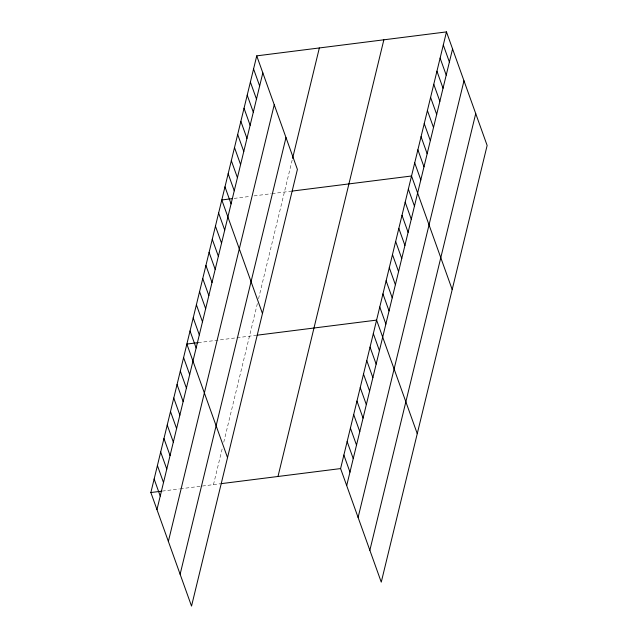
<?xml version="1.0" encoding="UTF-8"?>
<svg xmlns="http://www.w3.org/2000/svg" width="638" height="638" viewBox="0 0 638 638"><rect width="100%" height="100%" fill="white"/><g stroke="black" fill="none" stroke-linecap="round" stroke-linejoin="round"><path stroke-width="0.48" stroke-dasharray="3.19 2.39" d="M213.475 484.625L222.598 447.031M223.763 442.206L257.417 303.409M258.549 298.728L292.579 158.368M234.13 198.402L250.263 196.368M254.052 195.89L271.134 193.729M272.083 193.609L291.056 191.217M198.251 342.63L256.117 335.317M162.251 491.093L179.326 488.939M180.275 488.82L220.118 483.787"/><path stroke-width="0.96" d="M256.739 55.857L297.404 169.421L191.528 606.1L150.863 492.536L256.739 55.857L446.472 31.9L487.137 145.464L381.261 582.143L340.596 468.579L446.472 31.9M156.964 509.563L262.832 72.884M168.368 541.415L274.244 104.744M180.123 574.24L285.991 137.569M292.579 158.368L319.351 47.954M277.985 476.482L383.861 39.803M346.697 485.598L452.565 48.927M358.101 517.458L463.978 80.787M369.857 550.283L475.725 113.604M232.24 198.641L221.801 199.965L262.465 313.529M292.005 191.097L411.534 176L452.198 289.572M198.251 342.63L186.862 344.065L227.527 457.629M257.066 335.197L376.595 320.109L417.26 433.673M150.863 492.536L161.302 491.22M221.067 483.668L340.596 468.579M443.298 45.003L449.391 62.022M440.116 58.098L446.217 75.124M436.942 71.201L443.035 88.227M433.768 84.304L439.861 101.322M430.586 97.399L436.687 114.425M427.412 110.502L433.513 127.528M424.238 123.605L430.331 140.623M421.064 136.699L427.157 153.726M417.882 149.802L423.983 166.829M414.708 162.905L420.809 179.924M408.36 189.103L414.453 206.13M405.178 202.206L411.279 219.225M402.004 215.301L408.097 232.328M398.83 228.404L404.923 245.431M395.656 241.507L401.749 258.526M392.474 254.602L398.575 271.629M389.3 267.705L395.393 284.731M386.126 280.808L392.218 297.826M382.952 293.903L389.044 310.929M379.769 307.006L385.87 324.032M373.326 333.602L379.419 350.629M370.048 347.104L376.149 364.123M366.778 360.598L372.871 377.624M363.508 374.091L369.601 391.118M253.565 68.96L259.658 85.986M360.231 387.593L366.332 404.62M250.383 82.063L256.484 99.081M356.961 401.087L363.054 418.113M247.209 95.158L253.302 112.184M244.035 108.261L250.128 125.287M353.691 414.588L359.784 431.607M240.861 121.364L246.954 138.382M350.414 428.082L356.514 445.109M237.679 134.458L243.78 151.485M347.144 441.584L353.237 458.602M234.505 147.561L240.598 164.588M343.874 455.077L349.967 472.104M231.331 160.664L237.424 177.683M228.157 173.759L234.25 190.786M224.975 186.862L231.076 203.889M218.627 213.06L224.72 230.087M215.445 226.163L221.546 243.19M212.271 239.266L218.371 256.285M209.097 252.361L215.189 269.388M205.922 265.464L212.015 282.49M202.74 278.567L208.841 295.585M199.566 291.662L205.667 308.688M196.392 304.765L202.485 321.791M193.218 317.868L199.311 334.886M190.036 330.962L196.137 347.989M183.592 357.559L189.685 374.586M180.315 371.061L186.416 388.087M177.045 384.554L183.138 401.581M173.775 398.056L179.868 415.075M170.498 411.55L176.598 428.576M167.228 425.052L173.321 442.07M163.958 438.545L170.051 455.572M160.68 452.039L166.781 469.066M157.411 465.541L163.503 482.567M154.141 479.034L160.234 496.061"/></g></svg>
